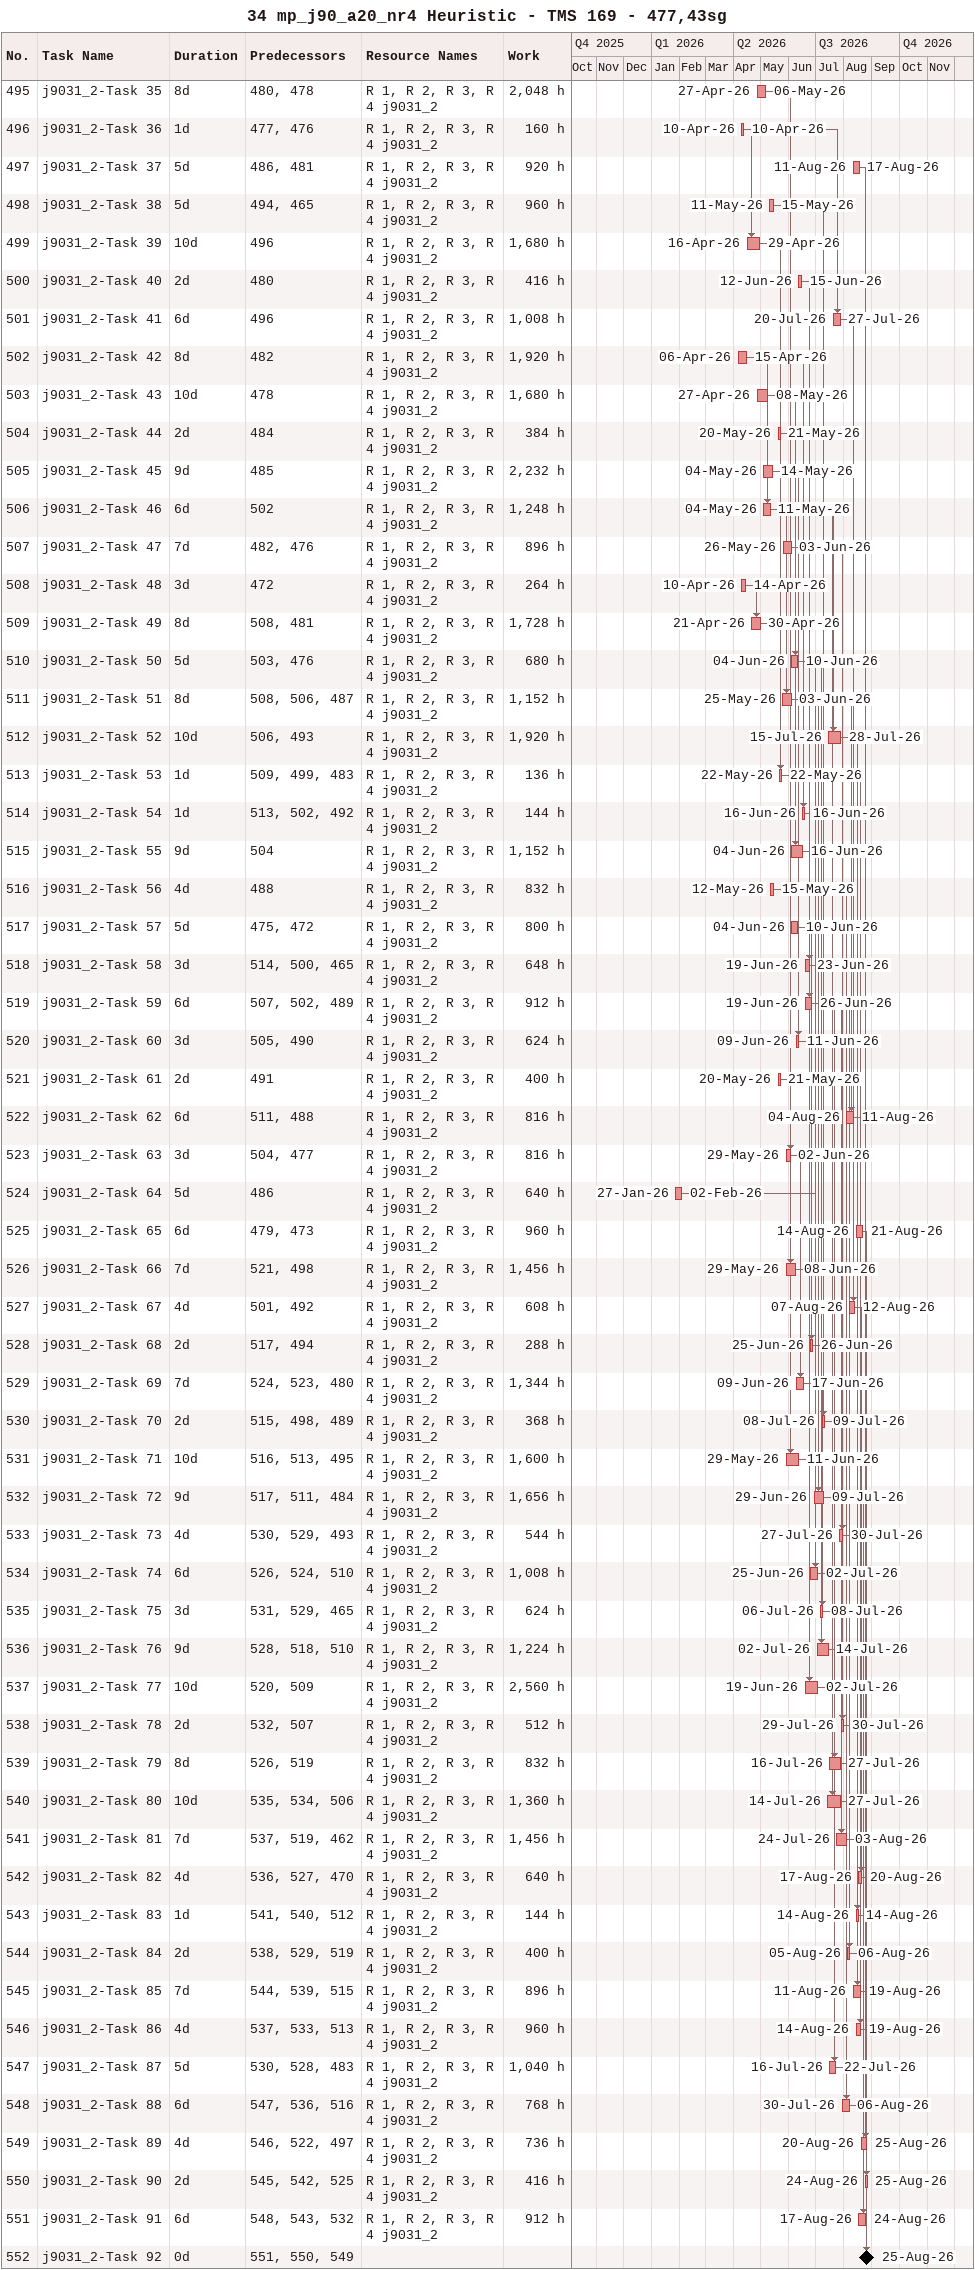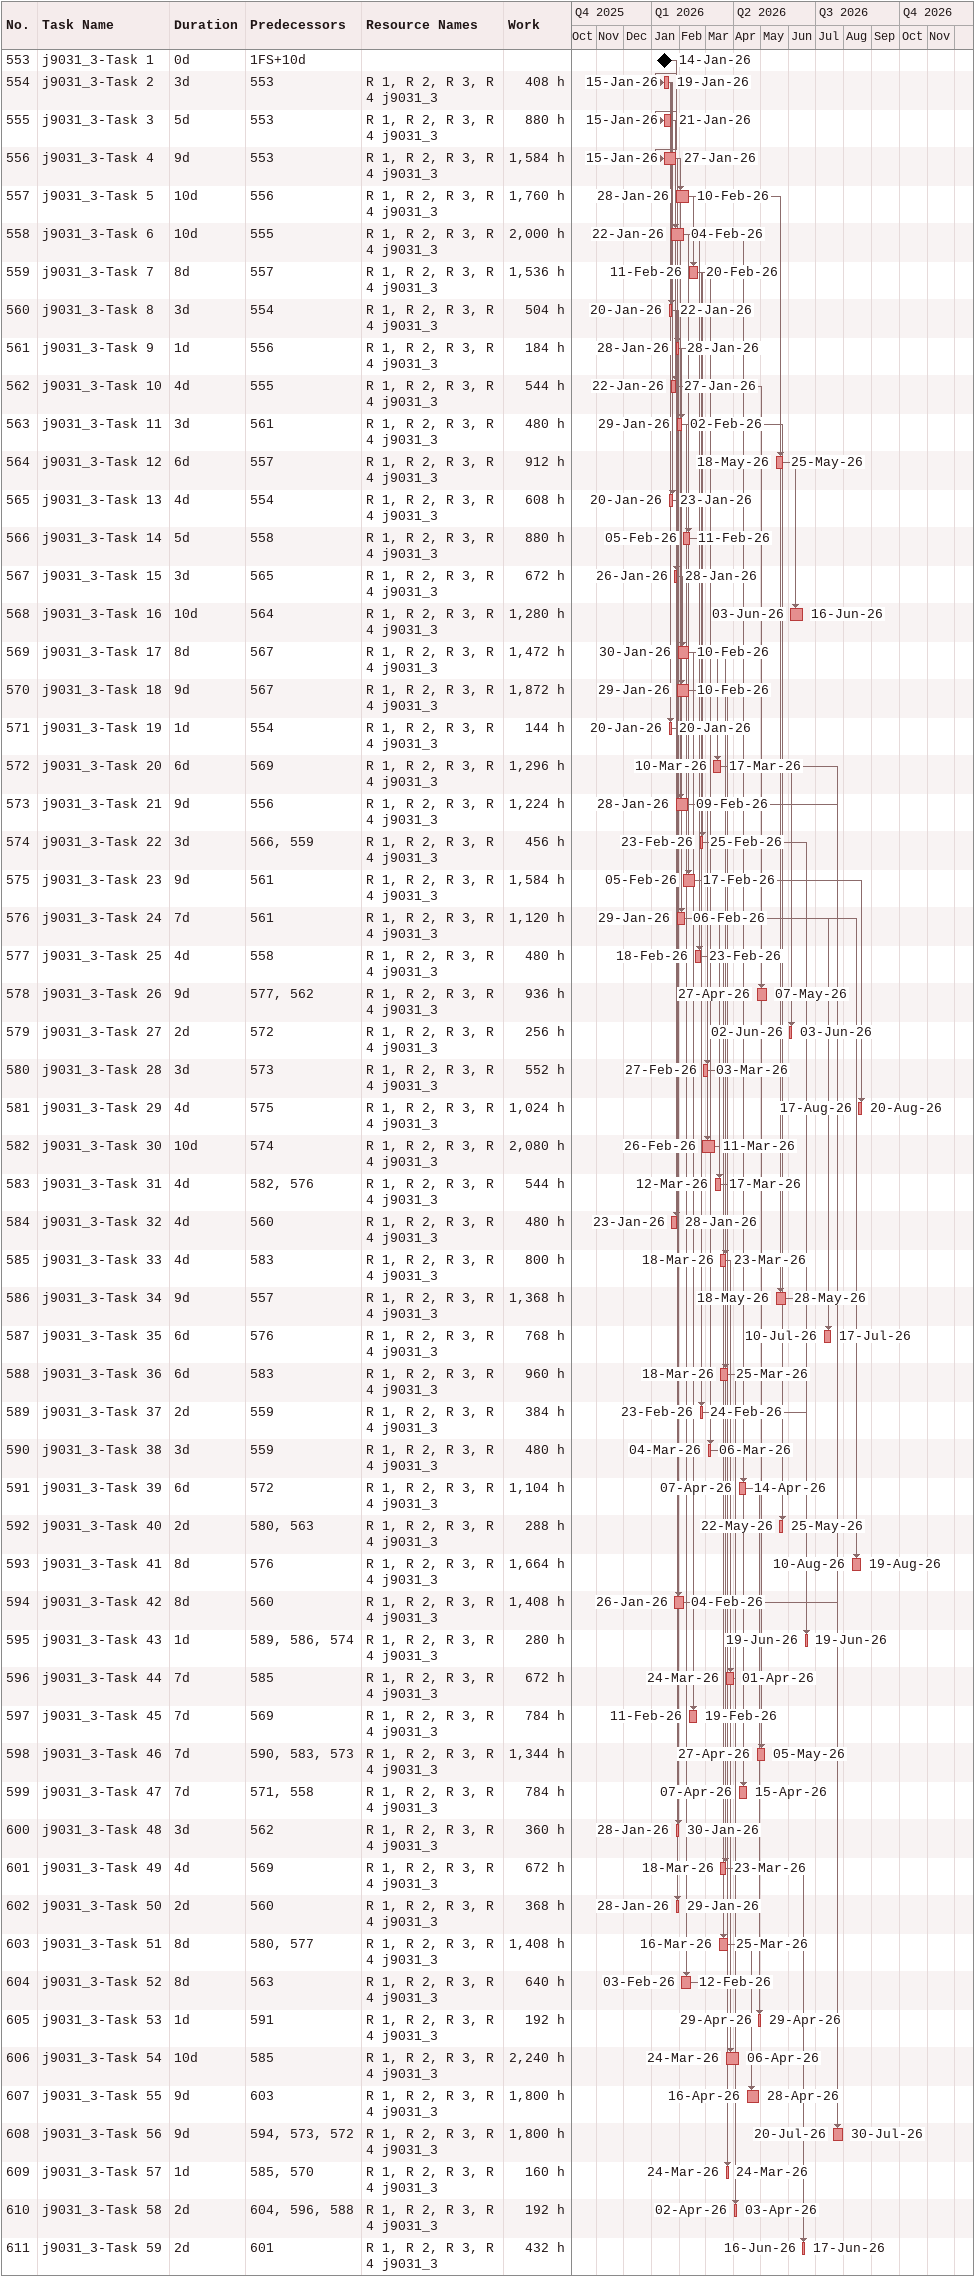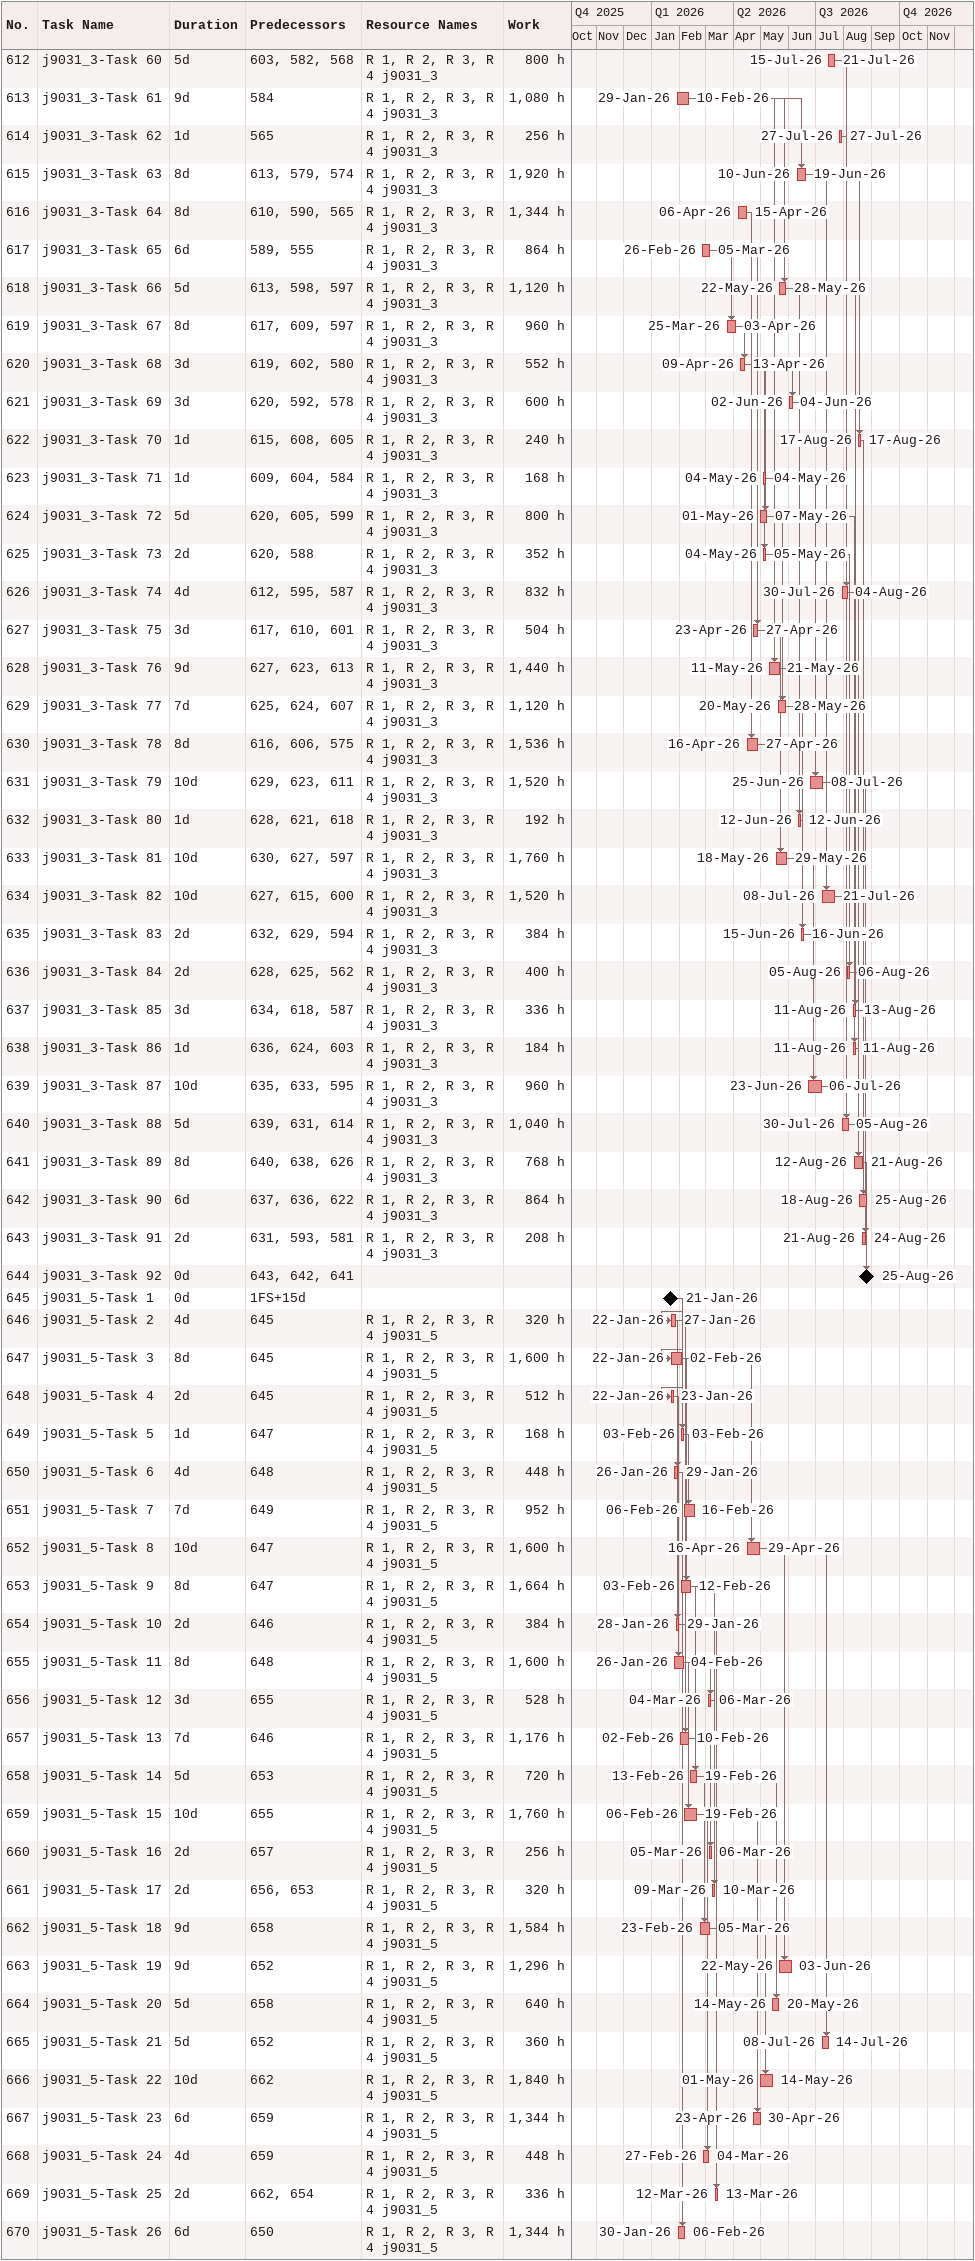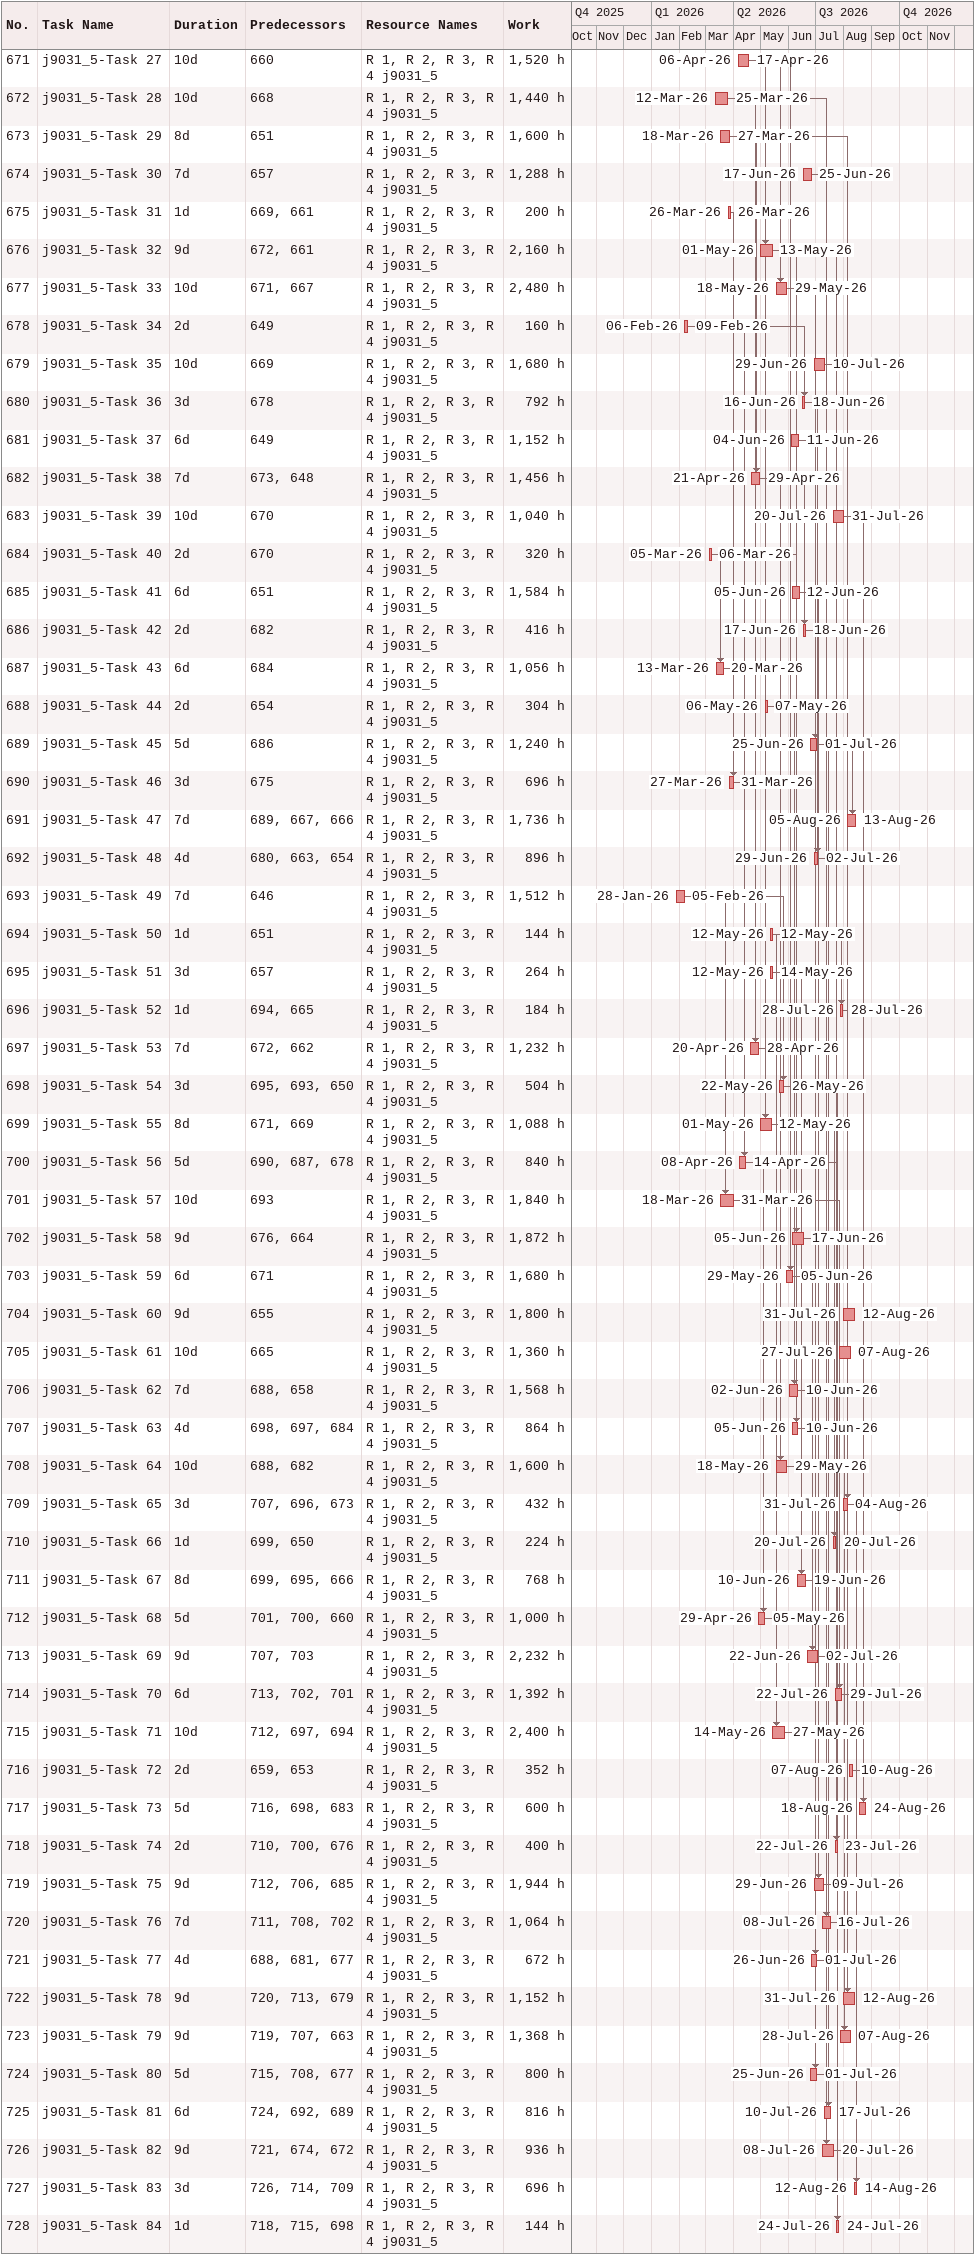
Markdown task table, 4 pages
34 mp_j90_a20_nr4 Heuristic - TMS 169 - 477,43sg

| ID | Task | Duration | Start | Finish | Predecessors | Resources | Work (h) |
|---|---|---|---|---|---|---|---|
| 495 | j9031_2-Task 35 | 8d | 2026-04-27 | 2026-05-06 | 480, 478 | R 1, R 2, R 3, R 4 j9031_2 | 2048 |
| 496 | j9031_2-Task 36 | 1d | 2026-04-10 | 2026-04-10 | 477, 476 | R 1, R 2, R 3, R 4 j9031_2 | 160 |
| 497 | j9031_2-Task 37 | 5d | 2026-08-11 | 2026-08-17 | 486, 481 | R 1, R 2, R 3, R 4 j9031_2 | 920 |
| 498 | j9031_2-Task 38 | 5d | 2026-05-11 | 2026-05-15 | 494, 465 | R 1, R 2, R 3, R 4 j9031_2 | 960 |
| 499 | j9031_2-Task 39 | 10d | 2026-04-16 | 2026-04-29 | 496 | R 1, R 2, R 3, R 4 j9031_2 | 1680 |
| 500 | j9031_2-Task 40 | 2d | 2026-06-12 | 2026-06-15 | 480 | R 1, R 2, R 3, R 4 j9031_2 | 416 |
| 501 | j9031_2-Task 41 | 6d | 2026-07-20 | 2026-07-27 | 496 | R 1, R 2, R 3, R 4 j9031_2 | 1008 |
| 502 | j9031_2-Task 42 | 8d | 2026-04-06 | 2026-04-15 | 482 | R 1, R 2, R 3, R 4 j9031_2 | 1920 |
| 503 | j9031_2-Task 43 | 10d | 2026-04-27 | 2026-05-08 | 478 | R 1, R 2, R 3, R 4 j9031_2 | 1680 |
| 504 | j9031_2-Task 44 | 2d | 2026-05-20 | 2026-05-21 | 484 | R 1, R 2, R 3, R 4 j9031_2 | 384 |
| 505 | j9031_2-Task 45 | 9d | 2026-05-04 | 2026-05-14 | 485 | R 1, R 2, R 3, R 4 j9031_2 | 2232 |
| 506 | j9031_2-Task 46 | 6d | 2026-05-04 | 2026-05-11 | 502 | R 1, R 2, R 3, R 4 j9031_2 | 1248 |
| 507 | j9031_2-Task 47 | 7d | 2026-05-26 | 2026-06-03 | 482, 476 | R 1, R 2, R 3, R 4 j9031_2 | 896 |
| 508 | j9031_2-Task 48 | 3d | 2026-04-10 | 2026-04-14 | 472 | R 1, R 2, R 3, R 4 j9031_2 | 264 |
| 509 | j9031_2-Task 49 | 8d | 2026-04-21 | 2026-04-30 | 508, 481 | R 1, R 2, R 3, R 4 j9031_2 | 1728 |
| 510 | j9031_2-Task 50 | 5d | 2026-06-04 | 2026-06-10 | 503, 476 | R 1, R 2, R 3, R 4 j9031_2 | 680 |
| 511 | j9031_2-Task 51 | 8d | 2026-05-25 | 2026-06-03 | 508, 506, 487 | R 1, R 2, R 3, R 4 j9031_2 | 1152 |
| 512 | j9031_2-Task 52 | 10d | 2026-07-15 | 2026-07-28 | 506, 493 | R 1, R 2, R 3, R 4 j9031_2 | 1920 |
| 513 | j9031_2-Task 53 | 1d | 2026-05-22 | 2026-05-22 | 509, 499, 483 | R 1, R 2, R 3, R 4 j9031_2 | 136 |
| 514 | j9031_2-Task 54 | 1d | 2026-06-16 | 2026-06-16 | 513, 502, 492 | R 1, R 2, R 3, R 4 j9031_2 | 144 |
| 515 | j9031_2-Task 55 | 9d | 2026-06-04 | 2026-06-16 | 504 | R 1, R 2, R 3, R 4 j9031_2 | 1152 |
| 516 | j9031_2-Task 56 | 4d | 2026-05-12 | 2026-05-15 | 488 | R 1, R 2, R 3, R 4 j9031_2 | 832 |
| 517 | j9031_2-Task 57 | 5d | 2026-06-04 | 2026-06-10 | 475, 472 | R 1, R 2, R 3, R 4 j9031_2 | 800 |
| 518 | j9031_2-Task 58 | 3d | 2026-06-19 | 2026-06-23 | 514, 500, 465 | R 1, R 2, R 3, R 4 j9031_2 | 648 |
| 519 | j9031_2-Task 59 | 6d | 2026-06-19 | 2026-06-26 | 507, 502, 489 | R 1, R 2, R 3, R 4 j9031_2 | 912 |
| 520 | j9031_2-Task 60 | 3d | 2026-06-09 | 2026-06-11 | 505, 490 | R 1, R 2, R 3, R 4 j9031_2 | 624 |
| 521 | j9031_2-Task 61 | 2d | 2026-05-20 | 2026-05-21 | 491 | R 1, R 2, R 3, R 4 j9031_2 | 400 |
| 522 | j9031_2-Task 62 | 6d | 2026-08-04 | 2026-08-11 | 511, 488 | R 1, R 2, R 3, R 4 j9031_2 | 816 |
| 523 | j9031_2-Task 63 | 3d | 2026-05-29 | 2026-06-02 | 504, 477 | R 1, R 2, R 3, R 4 j9031_2 | 816 |
| 524 | j9031_2-Task 64 | 5d | 2026-01-27 | 2026-02-02 | 486 | R 1, R 2, R 3, R 4 j9031_2 | 640 |
| 525 | j9031_2-Task 65 | 6d | 2026-08-14 | 2026-08-21 | 479, 473 | R 1, R 2, R 3, R 4 j9031_2 | 960 |
| 526 | j9031_2-Task 66 | 7d | 2026-05-29 | 2026-06-08 | 521, 498 | R 1, R 2, R 3, R 4 j9031_2 | 1456 |
| 527 | j9031_2-Task 67 | 4d | 2026-08-07 | 2026-08-12 | 501, 492 | R 1, R 2, R 3, R 4 j9031_2 | 608 |
| 528 | j9031_2-Task 68 | 2d | 2026-06-25 | 2026-06-26 | 517, 494 | R 1, R 2, R 3, R 4 j9031_2 | 288 |
| 529 | j9031_2-Task 69 | 7d | 2026-06-09 | 2026-06-17 | 524, 523, 480 | R 1, R 2, R 3, R 4 j9031_2 | 1344 |
| 530 | j9031_2-Task 70 | 2d | 2026-07-08 | 2026-07-09 | 515, 498, 489 | R 1, R 2, R 3, R 4 j9031_2 | 368 |
| 531 | j9031_2-Task 71 | 10d | 2026-05-29 | 2026-06-11 | 516, 513, 495 | R 1, R 2, R 3, R 4 j9031_2 | 1600 |
| 532 | j9031_2-Task 72 | 9d | 2026-06-29 | 2026-07-09 | 517, 511, 484 | R 1, R 2, R 3, R 4 j9031_2 | 1656 |
| 533 | j9031_2-Task 73 | 4d | 2026-07-27 | 2026-07-30 | 530, 529, 493 | R 1, R 2, R 3, R 4 j9031_2 | 544 |
| 534 | j9031_2-Task 74 | 6d | 2026-06-25 | 2026-07-02 | 526, 524, 510 | R 1, R 2, R 3, R 4 j9031_2 | 1008 |
| 535 | j9031_2-Task 75 | 3d | 2026-07-06 | 2026-07-08 | 531, 529, 465 | R 1, R 2, R 3, R 4 j9031_2 | 624 |
| 536 | j9031_2-Task 76 | 9d | 2026-07-02 | 2026-07-14 | 528, 518, 510 | R 1, R 2, R 3, R 4 j9031_2 | 1224 |
| 537 | j9031_2-Task 77 | 10d | 2026-06-19 | 2026-07-02 | 520, 509 | R 1, R 2, R 3, R 4 j9031_2 | 2560 |
| 538 | j9031_2-Task 78 | 2d | 2026-07-29 | 2026-07-30 | 532, 507 | R 1, R 2, R 3, R 4 j9031_2 | 512 |
| 539 | j9031_2-Task 79 | 8d | 2026-07-16 | 2026-07-27 | 526, 519 | R 1, R 2, R 3, R 4 j9031_2 | 832 |
| 540 | j9031_2-Task 80 | 10d | 2026-07-14 | 2026-07-27 | 535, 534, 506 | R 1, R 2, R 3, R 4 j9031_2 | 1360 |
| 541 | j9031_2-Task 81 | 7d | 2026-07-24 | 2026-08-03 | 537, 519, 462 | R 1, R 2, R 3, R 4 j9031_2 | 1456 |
| 542 | j9031_2-Task 82 | 4d | 2026-08-17 | 2026-08-20 | 536, 527, 470 | R 1, R 2, R 3, R 4 j9031_2 | 640 |
| 543 | j9031_2-Task 83 | 1d | 2026-08-14 | 2026-08-14 | 541, 540, 512 | R 1, R 2, R 3, R 4 j9031_2 | 144 |
| 544 | j9031_2-Task 84 | 2d | 2026-08-05 | 2026-08-06 | 538, 529, 519 | R 1, R 2, R 3, R 4 j9031_2 | 400 |
| 545 | j9031_2-Task 85 | 7d | 2026-08-11 | 2026-08-19 | 544, 539, 515 | R 1, R 2, R 3, R 4 j9031_2 | 896 |
| 546 | j9031_2-Task 86 | 4d | 2026-08-14 | 2026-08-19 | 537, 533, 513 | R 1, R 2, R 3, R 4 j9031_2 | 960 |
| 547 | j9031_2-Task 87 | 5d | 2026-07-16 | 2026-07-22 | 530, 528, 483 | R 1, R 2, R 3, R 4 j9031_2 | 1040 |
| 548 | j9031_2-Task 88 | 6d | 2026-07-30 | 2026-08-06 | 547, 536, 516 | R 1, R 2, R 3, R 4 j9031_2 | 768 |
| 549 | j9031_2-Task 89 | 4d | 2026-08-20 | 2026-08-25 | 546, 522, 497 | R 1, R 2, R 3, R 4 j9031_2 | 736 |
| 550 | j9031_2-Task 90 | 2d | 2026-08-24 | 2026-08-25 | 545, 542, 525 | R 1, R 2, R 3, R 4 j9031_2 | 416 |
| 551 | j9031_2-Task 91 | 6d | 2026-08-17 | 2026-08-24 | 548, 543, 532 | R 1, R 2, R 3, R 4 j9031_2 | 912 |
| 552 | j9031_2-Task 92 | 0d | 2026-08-25 | 2026-08-25 | 551, 550, 549 |  |  |
| 553 | j9031_3-Task 1 | 0d | 2026-01-14 | 2026-01-14 | 1FS+10d |  |  |
| 554 | j9031_3-Task 2 | 3d | 2026-01-15 | 2026-01-19 | 553 | R 1, R 2, R 3, R 4 j9031_3 | 408 |
| 555 | j9031_3-Task 3 | 5d | 2026-01-15 | 2026-01-21 | 553 | R 1, R 2, R 3, R 4 j9031_3 | 880 |
| 556 | j9031_3-Task 4 | 9d | 2026-01-15 | 2026-01-27 | 553 | R 1, R 2, R 3, R 4 j9031_3 | 1584 |
| 557 | j9031_3-Task 5 | 10d | 2026-01-28 | 2026-02-10 | 556 | R 1, R 2, R 3, R 4 j9031_3 | 1760 |
| 558 | j9031_3-Task 6 | 10d | 2026-01-22 | 2026-02-04 | 555 | R 1, R 2, R 3, R 4 j9031_3 | 2000 |
| 559 | j9031_3-Task 7 | 8d | 2026-02-11 | 2026-02-20 | 557 | R 1, R 2, R 3, R 4 j9031_3 | 1536 |
| 560 | j9031_3-Task 8 | 3d | 2026-01-20 | 2026-01-22 | 554 | R 1, R 2, R 3, R 4 j9031_3 | 504 |
| 561 | j9031_3-Task 9 | 1d | 2026-01-28 | 2026-01-28 | 556 | R 1, R 2, R 3, R 4 j9031_3 | 184 |
| 562 | j9031_3-Task 10 | 4d | 2026-01-22 | 2026-01-27 | 555 | R 1, R 2, R 3, R 4 j9031_3 | 544 |
| 563 | j9031_3-Task 11 | 3d | 2026-01-29 | 2026-02-02 | 561 | R 1, R 2, R 3, R 4 j9031_3 | 480 |
| 564 | j9031_3-Task 12 | 6d | 2026-05-18 | 2026-05-25 | 557 | R 1, R 2, R 3, R 4 j9031_3 | 912 |
| 565 | j9031_3-Task 13 | 4d | 2026-01-20 | 2026-01-23 | 554 | R 1, R 2, R 3, R 4 j9031_3 | 608 |
| 566 | j9031_3-Task 14 | 5d | 2026-02-05 | 2026-02-11 | 558 | R 1, R 2, R 3, R 4 j9031_3 | 880 |
| 567 | j9031_3-Task 15 | 3d | 2026-01-26 | 2026-01-28 | 565 | R 1, R 2, R 3, R 4 j9031_3 | 672 |
| 568 | j9031_3-Task 16 | 10d | 2026-06-03 | 2026-06-16 | 564 | R 1, R 2, R 3, R 4 j9031_3 | 1280 |
| 569 | j9031_3-Task 17 | 8d | 2026-01-30 | 2026-02-10 | 567 | R 1, R 2, R 3, R 4 j9031_3 | 1472 |
| 570 | j9031_3-Task 18 | 9d | 2026-01-29 | 2026-02-10 | 567 | R 1, R 2, R 3, R 4 j9031_3 | 1872 |
| 571 | j9031_3-Task 19 | 1d | 2026-01-20 | 2026-01-20 | 554 | R 1, R 2, R 3, R 4 j9031_3 | 144 |
| 572 | j9031_3-Task 20 | 6d | 2026-03-10 | 2026-03-17 | 569 | R 1, R 2, R 3, R 4 j9031_3 | 1296 |
| 573 | j9031_3-Task 21 | 9d | 2026-01-28 | 2026-02-09 | 556 | R 1, R 2, R 3, R 4 j9031_3 | 1224 |
| 574 | j9031_3-Task 22 | 3d | 2026-02-23 | 2026-02-25 | 566, 559 | R 1, R 2, R 3, R 4 j9031_3 | 456 |
| 575 | j9031_3-Task 23 | 9d | 2026-02-05 | 2026-02-17 | 561 | R 1, R 2, R 3, R 4 j9031_3 | 1584 |
| 576 | j9031_3-Task 24 | 7d | 2026-01-29 | 2026-02-06 | 561 | R 1, R 2, R 3, R 4 j9031_3 | 1120 |
| 577 | j9031_3-Task 25 | 4d | 2026-02-18 | 2026-02-23 | 558 | R 1, R 2, R 3, R 4 j9031_3 | 480 |
| 578 | j9031_3-Task 26 | 9d | 2026-04-27 | 2026-05-07 | 577, 562 | R 1, R 2, R 3, R 4 j9031_3 | 936 |
| 579 | j9031_3-Task 27 | 2d | 2026-06-02 | 2026-06-03 | 572 | R 1, R 2, R 3, R 4 j9031_3 | 256 |
| 580 | j9031_3-Task 28 | 3d | 2026-02-27 | 2026-03-03 | 573 | R 1, R 2, R 3, R 4 j9031_3 | 552 |
| 581 | j9031_3-Task 29 | 4d | 2026-08-17 | 2026-08-20 | 575 | R 1, R 2, R 3, R 4 j9031_3 | 1024 |
| 582 | j9031_3-Task 30 | 10d | 2026-02-26 | 2026-03-11 | 574 | R 1, R 2, R 3, R 4 j9031_3 | 2080 |
| 583 | j9031_3-Task 31 | 4d | 2026-03-12 | 2026-03-17 | 582, 576 | R 1, R 2, R 3, R 4 j9031_3 | 544 |
| 584 | j9031_3-Task 32 | 4d | 2026-01-23 | 2026-01-28 | 560 | R 1, R 2, R 3, R 4 j9031_3 | 480 |
| 585 | j9031_3-Task 33 | 4d | 2026-03-18 | 2026-03-23 | 583 | R 1, R 2, R 3, R 4 j9031_3 | 800 |
| 586 | j9031_3-Task 34 | 9d | 2026-05-18 | 2026-05-28 | 557 | R 1, R 2, R 3, R 4 j9031_3 | 1368 |
| 587 | j9031_3-Task 35 | 6d | 2026-07-10 | 2026-07-17 | 576 | R 1, R 2, R 3, R 4 j9031_3 | 768 |
| 588 | j9031_3-Task 36 | 6d | 2026-03-18 | 2026-03-25 | 583 | R 1, R 2, R 3, R 4 j9031_3 | 960 |
| 589 | j9031_3-Task 37 | 2d | 2026-02-23 | 2026-02-24 | 559 | R 1, R 2, R 3, R 4 j9031_3 | 384 |
| 590 | j9031_3-Task 38 | 3d | 2026-03-04 | 2026-03-06 | 559 | R 1, R 2, R 3, R 4 j9031_3 | 480 |
| 591 | j9031_3-Task 39 | 6d | 2026-04-07 | 2026-04-14 | 572 | R 1, R 2, R 3, R 4 j9031_3 | 1104 |
| 592 | j9031_3-Task 40 | 2d | 2026-05-22 | 2026-05-25 | 580, 563 | R 1, R 2, R 3, R 4 j9031_3 | 288 |
| 593 | j9031_3-Task 41 | 8d | 2026-08-10 | 2026-08-19 | 576 | R 1, R 2, R 3, R 4 j9031_3 | 1664 |
| 594 | j9031_3-Task 42 | 8d | 2026-01-26 | 2026-02-04 | 560 | R 1, R 2, R 3, R 4 j9031_3 | 1408 |
| 595 | j9031_3-Task 43 | 1d | 2026-06-19 | 2026-06-19 | 589, 586, 574 | R 1, R 2, R 3, R 4 j9031_3 | 280 |
| 596 | j9031_3-Task 44 | 7d | 2026-03-24 | 2026-04-01 | 585 | R 1, R 2, R 3, R 4 j9031_3 | 672 |
| 597 | j9031_3-Task 45 | 7d | 2026-02-11 | 2026-02-19 | 569 | R 1, R 2, R 3, R 4 j9031_3 | 784 |
| 598 | j9031_3-Task 46 | 7d | 2026-04-27 | 2026-05-05 | 590, 583, 573 | R 1, R 2, R 3, R 4 j9031_3 | 1344 |
| 599 | j9031_3-Task 47 | 7d | 2026-04-07 | 2026-04-15 | 571, 558 | R 1, R 2, R 3, R 4 j9031_3 | 784 |
| 600 | j9031_3-Task 48 | 3d | 2026-01-28 | 2026-01-30 | 562 | R 1, R 2, R 3, R 4 j9031_3 | 360 |
| 601 | j9031_3-Task 49 | 4d | 2026-03-18 | 2026-03-23 | 569 | R 1, R 2, R 3, R 4 j9031_3 | 672 |
| 602 | j9031_3-Task 50 | 2d | 2026-01-28 | 2026-01-29 | 560 | R 1, R 2, R 3, R 4 j9031_3 | 368 |
| 603 | j9031_3-Task 51 | 8d | 2026-03-16 | 2026-03-25 | 580, 577 | R 1, R 2, R 3, R 4 j9031_3 | 1408 |
| 604 | j9031_3-Task 52 | 8d | 2026-02-03 | 2026-02-12 | 563 | R 1, R 2, R 3, R 4 j9031_3 | 640 |
| 605 | j9031_3-Task 53 | 1d | 2026-04-29 | 2026-04-29 | 591 | R 1, R 2, R 3, R 4 j9031_3 | 192 |
| 606 | j9031_3-Task 54 | 10d | 2026-03-24 | 2026-04-06 | 585 | R 1, R 2, R 3, R 4 j9031_3 | 2240 |
| 607 | j9031_3-Task 55 | 9d | 2026-04-16 | 2026-04-28 | 603 | R 1, R 2, R 3, R 4 j9031_3 | 1800 |
| 608 | j9031_3-Task 56 | 9d | 2026-07-20 | 2026-07-30 | 594, 573, 572 | R 1, R 2, R 3, R 4 j9031_3 | 1800 |
| 609 | j9031_3-Task 57 | 1d | 2026-03-24 | 2026-03-24 | 585, 570 | R 1, R 2, R 3, R 4 j9031_3 | 160 |
| 610 | j9031_3-Task 58 | 2d | 2026-04-02 | 2026-04-03 | 604, 596, 588 | R 1, R 2, R 3, R 4 j9031_3 | 192 |
| 611 | j9031_3-Task 59 | 2d | 2026-06-16 | 2026-06-17 | 601 | R 1, R 2, R 3, R 4 j9031_3 | 432 |
| 612 | j9031_3-Task 60 | 5d | 2026-07-15 | 2026-07-21 | 603, 582, 568 | R 1, R 2, R 3, R 4 j9031_3 | 800 |
| 613 | j9031_3-Task 61 | 9d | 2026-01-29 | 2026-02-10 | 584 | R 1, R 2, R 3, R 4 j9031_3 | 1080 |
| 614 | j9031_3-Task 62 | 1d | 2026-07-27 | 2026-07-27 | 565 | R 1, R 2, R 3, R 4 j9031_3 | 256 |
| 615 | j9031_3-Task 63 | 8d | 2026-06-10 | 2026-06-19 | 613, 579, 574 | R 1, R 2, R 3, R 4 j9031_3 | 1920 |
| 616 | j9031_3-Task 64 | 8d | 2026-04-06 | 2026-04-15 | 610, 590, 565 | R 1, R 2, R 3, R 4 j9031_3 | 1344 |
| 617 | j9031_3-Task 65 | 6d | 2026-02-26 | 2026-03-05 | 589, 555 | R 1, R 2, R 3, R 4 j9031_3 | 864 |
| 618 | j9031_3-Task 66 | 5d | 2026-05-22 | 2026-05-28 | 613, 598, 597 | R 1, R 2, R 3, R 4 j9031_3 | 1120 |
| 619 | j9031_3-Task 67 | 8d | 2026-03-25 | 2026-04-03 | 617, 609, 597 | R 1, R 2, R 3, R 4 j9031_3 | 960 |
| 620 | j9031_3-Task 68 | 3d | 2026-04-09 | 2026-04-13 | 619, 602, 580 | R 1, R 2, R 3, R 4 j9031_3 | 552 |
| 621 | j9031_3-Task 69 | 3d | 2026-06-02 | 2026-06-04 | 620, 592, 578 | R 1, R 2, R 3, R 4 j9031_3 | 600 |
| 622 | j9031_3-Task 70 | 1d | 2026-08-17 | 2026-08-17 | 615, 608, 605 | R 1, R 2, R 3, R 4 j9031_3 | 240 |
| 623 | j9031_3-Task 71 | 1d | 2026-05-04 | 2026-05-04 | 609, 604, 584 | R 1, R 2, R 3, R 4 j9031_3 | 168 |
| 624 | j9031_3-Task 72 | 5d | 2026-05-01 | 2026-05-07 | 620, 605, 599 | R 1, R 2, R 3, R 4 j9031_3 | 800 |
| 625 | j9031_3-Task 73 | 2d | 2026-05-04 | 2026-05-05 | 620, 588 | R 1, R 2, R 3, R 4 j9031_3 | 352 |
| 626 | j9031_3-Task 74 | 4d | 2026-07-30 | 2026-08-04 | 612, 595, 587 | R 1, R 2, R 3, R 4 j9031_3 | 832 |
| 627 | j9031_3-Task 75 | 3d | 2026-04-23 | 2026-04-27 | 617, 610, 601 | R 1, R 2, R 3, R 4 j9031_3 | 504 |
| 628 | j9031_3-Task 76 | 9d | 2026-05-11 | 2026-05-21 | 627, 623, 613 | R 1, R 2, R 3, R 4 j9031_3 | 1440 |
| 629 | j9031_3-Task 77 | 7d | 2026-05-20 | 2026-05-28 | 625, 624, 607 | R 1, R 2, R 3, R 4 j9031_3 | 1120 |
| 630 | j9031_3-Task 78 | 8d | 2026-04-16 | 2026-04-27 | 616, 606, 575 | R 1, R 2, R 3, R 4 j9031_3 | 1536 |
| 631 | j9031_3-Task 79 | 10d | 2026-06-25 | 2026-07-08 | 629, 623, 611 | R 1, R 2, R 3, R 4 j9031_3 | 1520 |
| 632 | j9031_3-Task 80 | 1d | 2026-06-12 | 2026-06-12 | 628, 621, 618 | R 1, R 2, R 3, R 4 j9031_3 | 192 |
| 633 | j9031_3-Task 81 | 10d | 2026-05-18 | 2026-05-29 | 630, 627, 597 | R 1, R 2, R 3, R 4 j9031_3 | 1760 |
| 634 | j9031_3-Task 82 | 10d | 2026-07-08 | 2026-07-21 | 627, 615, 600 | R 1, R 2, R 3, R 4 j9031_3 | 1520 |
| 635 | j9031_3-Task 83 | 2d | 2026-06-15 | 2026-06-16 | 632, 629, 594 | R 1, R 2, R 3, R 4 j9031_3 | 384 |
| 636 | j9031_3-Task 84 | 2d | 2026-08-05 | 2026-08-06 | 628, 625, 562 | R 1, R 2, R 3, R 4 j9031_3 | 400 |
| 637 | j9031_3-Task 85 | 3d | 2026-08-11 | 2026-08-13 | 634, 618, 587 | R 1, R 2, R 3, R 4 j9031_3 | 336 |
| 638 | j9031_3-Task 86 | 1d | 2026-08-11 | 2026-08-11 | 636, 624, 603 | R 1, R 2, R 3, R 4 j9031_3 | 184 |
| 639 | j9031_3-Task 87 | 10d | 2026-06-23 | 2026-07-06 | 635, 633, 595 | R 1, R 2, R 3, R 4 j9031_3 | 960 |
| 640 | j9031_3-Task 88 | 5d | 2026-07-30 | 2026-08-05 | 639, 631, 614 | R 1, R 2, R 3, R 4 j9031_3 | 1040 |
| 641 | j9031_3-Task 89 | 8d | 2026-08-12 | 2026-08-21 | 640, 638, 626 | R 1, R 2, R 3, R 4 j9031_3 | 768 |
| 642 | j9031_3-Task 90 | 6d | 2026-08-18 | 2026-08-25 | 637, 636, 622 | R 1, R 2, R 3, R 4 j9031_3 | 864 |
| 643 | j9031_3-Task 91 | 2d | 2026-08-21 | 2026-08-24 | 631, 593, 581 | R 1, R 2, R 3, R 4 j9031_3 | 208 |
| 644 | j9031_3-Task 92 | 0d | 2026-08-25 | 2026-08-25 | 643, 642, 641 |  |  |
| 645 | j9031_5-Task 1 | 0d | 2026-01-21 | 2026-01-21 | 1FS+15d |  |  |
| 646 | j9031_5-Task 2 | 4d | 2026-01-22 | 2026-01-27 | 645 | R 1, R 2, R 3, R 4 j9031_5 | 320 |
| 647 | j9031_5-Task 3 | 8d | 2026-01-22 | 2026-02-02 | 645 | R 1, R 2, R 3, R 4 j9031_5 | 1600 |
| 648 | j9031_5-Task 4 | 2d | 2026-01-22 | 2026-01-23 | 645 | R 1, R 2, R 3, R 4 j9031_5 | 512 |
| 649 | j9031_5-Task 5 | 1d | 2026-02-03 | 2026-02-03 | 647 | R 1, R 2, R 3, R 4 j9031_5 | 168 |
| 650 | j9031_5-Task 6 | 4d | 2026-01-26 | 2026-01-29 | 648 | R 1, R 2, R 3, R 4 j9031_5 | 448 |
| 651 | j9031_5-Task 7 | 7d | 2026-02-06 | 2026-02-16 | 649 | R 1, R 2, R 3, R 4 j9031_5 | 952 |
| 652 | j9031_5-Task 8 | 10d | 2026-04-16 | 2026-04-29 | 647 | R 1, R 2, R 3, R 4 j9031_5 | 1600 |
| 653 | j9031_5-Task 9 | 8d | 2026-02-03 | 2026-02-12 | 647 | R 1, R 2, R 3, R 4 j9031_5 | 1664 |
| 654 | j9031_5-Task 10 | 2d | 2026-01-28 | 2026-01-29 | 646 | R 1, R 2, R 3, R 4 j9031_5 | 384 |
| 655 | j9031_5-Task 11 | 8d | 2026-01-26 | 2026-02-04 | 648 | R 1, R 2, R 3, R 4 j9031_5 | 1600 |
| 656 | j9031_5-Task 12 | 3d | 2026-03-04 | 2026-03-06 | 655 | R 1, R 2, R 3, R 4 j9031_5 | 528 |
| 657 | j9031_5-Task 13 | 7d | 2026-02-02 | 2026-02-10 | 646 | R 1, R 2, R 3, R 4 j9031_5 | 1176 |
| 658 | j9031_5-Task 14 | 5d | 2026-02-13 | 2026-02-19 | 653 | R 1, R 2, R 3, R 4 j9031_5 | 720 |
| 659 | j9031_5-Task 15 | 10d | 2026-02-06 | 2026-02-19 | 655 | R 1, R 2, R 3, R 4 j9031_5 | 1760 |
| 660 | j9031_5-Task 16 | 2d | 2026-03-05 | 2026-03-06 | 657 | R 1, R 2, R 3, R 4 j9031_5 | 256 |
| 661 | j9031_5-Task 17 | 2d | 2026-03-09 | 2026-03-10 | 656, 653 | R 1, R 2, R 3, R 4 j9031_5 | 320 |
| 662 | j9031_5-Task 18 | 9d | 2026-02-23 | 2026-03-05 | 658 | R 1, R 2, R 3, R 4 j9031_5 | 1584 |
| 663 | j9031_5-Task 19 | 9d | 2026-05-22 | 2026-06-03 | 652 | R 1, R 2, R 3, R 4 j9031_5 | 1296 |
| 664 | j9031_5-Task 20 | 5d | 2026-05-14 | 2026-05-20 | 658 | R 1, R 2, R 3, R 4 j9031_5 | 640 |
| 665 | j9031_5-Task 21 | 5d | 2026-07-08 | 2026-07-14 | 652 | R 1, R 2, R 3, R 4 j9031_5 | 360 |
| 666 | j9031_5-Task 22 | 10d | 2026-05-01 | 2026-05-14 | 662 | R 1, R 2, R 3, R 4 j9031_5 | 1840 |
| 667 | j9031_5-Task 23 | 6d | 2026-04-23 | 2026-04-30 | 659 | R 1, R 2, R 3, R 4 j9031_5 | 1344 |
| 668 | j9031_5-Task 24 | 4d | 2026-02-27 | 2026-03-04 | 659 | R 1, R 2, R 3, R 4 j9031_5 | 448 |
| 669 | j9031_5-Task 25 | 2d | 2026-03-12 | 2026-03-13 | 662, 654 | R 1, R 2, R 3, R 4 j9031_5 | 336 |
| 670 | j9031_5-Task 26 | 6d | 2026-01-30 | 2026-02-06 | 650 | R 1, R 2, R 3, R 4 j9031_5 | 1344 |
| 671 | j9031_5-Task 27 | 10d | 2026-04-06 | 2026-04-17 | 660 | R 1, R 2, R 3, R 4 j9031_5 | 1520 |
| 672 | j9031_5-Task 28 | 10d | 2026-03-12 | 2026-03-25 | 668 | R 1, R 2, R 3, R 4 j9031_5 | 1440 |
| 673 | j9031_5-Task 29 | 8d | 2026-03-18 | 2026-03-27 | 651 | R 1, R 2, R 3, R 4 j9031_5 | 1600 |
| 674 | j9031_5-Task 30 | 7d | 2026-06-17 | 2026-06-25 | 657 | R 1, R 2, R 3, R 4 j9031_5 | 1288 |
| 675 | j9031_5-Task 31 | 1d | 2026-03-26 | 2026-03-26 | 669, 661 | R 1, R 2, R 3, R 4 j9031_5 | 200 |
| 676 | j9031_5-Task 32 | 9d | 2026-05-01 | 2026-05-13 | 672, 661 | R 1, R 2, R 3, R 4 j9031_5 | 2160 |
| 677 | j9031_5-Task 33 | 10d | 2026-05-18 | 2026-05-29 | 671, 667 | R 1, R 2, R 3, R 4 j9031_5 | 2480 |
| 678 | j9031_5-Task 34 | 2d | 2026-02-06 | 2026-02-09 | 649 | R 1, R 2, R 3, R 4 j9031_5 | 160 |
| 679 | j9031_5-Task 35 | 10d | 2026-06-29 | 2026-07-10 | 669 | R 1, R 2, R 3, R 4 j9031_5 | 1680 |
| 680 | j9031_5-Task 36 | 3d | 2026-06-16 | 2026-06-18 | 678 | R 1, R 2, R 3, R 4 j9031_5 | 792 |
| 681 | j9031_5-Task 37 | 6d | 2026-06-04 | 2026-06-11 | 649 | R 1, R 2, R 3, R 4 j9031_5 | 1152 |
| 682 | j9031_5-Task 38 | 7d | 2026-04-21 | 2026-04-29 | 673, 648 | R 1, R 2, R 3, R 4 j9031_5 | 1456 |
| 683 | j9031_5-Task 39 | 10d | 2026-07-20 | 2026-07-31 | 670 | R 1, R 2, R 3, R 4 j9031_5 | 1040 |
| 684 | j9031_5-Task 40 | 2d | 2026-03-05 | 2026-03-06 | 670 | R 1, R 2, R 3, R 4 j9031_5 | 320 |
| 685 | j9031_5-Task 41 | 6d | 2026-06-05 | 2026-06-12 | 651 | R 1, R 2, R 3, R 4 j9031_5 | 1584 |
| 686 | j9031_5-Task 42 | 2d | 2026-06-17 | 2026-06-18 | 682 | R 1, R 2, R 3, R 4 j9031_5 | 416 |
| 687 | j9031_5-Task 43 | 6d | 2026-03-13 | 2026-03-20 | 684 | R 1, R 2, R 3, R 4 j9031_5 | 1056 |
| 688 | j9031_5-Task 44 | 2d | 2026-05-06 | 2026-05-07 | 654 | R 1, R 2, R 3, R 4 j9031_5 | 304 |
| 689 | j9031_5-Task 45 | 5d | 2026-06-25 | 2026-07-01 | 686 | R 1, R 2, R 3, R 4 j9031_5 | 1240 |
| 690 | j9031_5-Task 46 | 3d | 2026-03-27 | 2026-03-31 | 675 | R 1, R 2, R 3, R 4 j9031_5 | 696 |
| 691 | j9031_5-Task 47 | 7d | 2026-08-05 | 2026-08-13 | 689, 667, 666 | R 1, R 2, R 3, R 4 j9031_5 | 1736 |
| 692 | j9031_5-Task 48 | 4d | 2026-06-29 | 2026-07-02 | 680, 663, 654 | R 1, R 2, R 3, R 4 j9031_5 | 896 |
| 693 | j9031_5-Task 49 | 7d | 2026-01-28 | 2026-02-05 | 646 | R 1, R 2, R 3, R 4 j9031_5 | 1512 |
| 694 | j9031_5-Task 50 | 1d | 2026-05-12 | 2026-05-12 | 651 | R 1, R 2, R 3, R 4 j9031_5 | 144 |
| 695 | j9031_5-Task 51 | 3d | 2026-05-12 | 2026-05-14 | 657 | R 1, R 2, R 3, R 4 j9031_5 | 264 |
| 696 | j9031_5-Task 52 | 1d | 2026-07-28 | 2026-07-28 | 694, 665 | R 1, R 2, R 3, R 4 j9031_5 | 184 |
| 697 | j9031_5-Task 53 | 7d | 2026-04-20 | 2026-04-28 | 672, 662 | R 1, R 2, R 3, R 4 j9031_5 | 1232 |
| 698 | j9031_5-Task 54 | 3d | 2026-05-22 | 2026-05-26 | 695, 693, 650 | R 1, R 2, R 3, R 4 j9031_5 | 504 |
| 699 | j9031_5-Task 55 | 8d | 2026-05-01 | 2026-05-12 | 671, 669 | R 1, R 2, R 3, R 4 j9031_5 | 1088 |
| 700 | j9031_5-Task 56 | 5d | 2026-04-08 | 2026-04-14 | 690, 687, 678 | R 1, R 2, R 3, R 4 j9031_5 | 840 |
| 701 | j9031_5-Task 57 | 10d | 2026-03-18 | 2026-03-31 | 693 | R 1, R 2, R 3, R 4 j9031_5 | 1840 |
| 702 | j9031_5-Task 58 | 9d | 2026-06-05 | 2026-06-17 | 676, 664 | R 1, R 2, R 3, R 4 j9031_5 | 1872 |
| 703 | j9031_5-Task 59 | 6d | 2026-05-29 | 2026-06-05 | 671 | R 1, R 2, R 3, R 4 j9031_5 | 1680 |
| 704 | j9031_5-Task 60 | 9d | 2026-07-31 | 2026-08-12 | 655 | R 1, R 2, R 3, R 4 j9031_5 | 1800 |
| 705 | j9031_5-Task 61 | 10d | 2026-07-27 | 2026-08-07 | 665 | R 1, R 2, R 3, R 4 j9031_5 | 1360 |
| 706 | j9031_5-Task 62 | 7d | 2026-06-02 | 2026-06-10 | 688, 658 | R 1, R 2, R 3, R 4 j9031_5 | 1568 |
| 707 | j9031_5-Task 63 | 4d | 2026-06-05 | 2026-06-10 | 698, 697, 684 | R 1, R 2, R 3, R 4 j9031_5 | 864 |
| 708 | j9031_5-Task 64 | 10d | 2026-05-18 | 2026-05-29 | 688, 682 | R 1, R 2, R 3, R 4 j9031_5 | 1600 |
| 709 | j9031_5-Task 65 | 3d | 2026-07-31 | 2026-08-04 | 707, 696, 673 | R 1, R 2, R 3, R 4 j9031_5 | 432 |
| 710 | j9031_5-Task 66 | 1d | 2026-07-20 | 2026-07-20 | 699, 650 | R 1, R 2, R 3, R 4 j9031_5 | 224 |
| 711 | j9031_5-Task 67 | 8d | 2026-06-10 | 2026-06-19 | 699, 695, 666 | R 1, R 2, R 3, R 4 j9031_5 | 768 |
| 712 | j9031_5-Task 68 | 5d | 2026-04-29 | 2026-05-05 | 701, 700, 660 | R 1, R 2, R 3, R 4 j9031_5 | 1000 |
| 713 | j9031_5-Task 69 | 9d | 2026-06-22 | 2026-07-02 | 707, 703 | R 1, R 2, R 3, R 4 j9031_5 | 2232 |
| 714 | j9031_5-Task 70 | 6d | 2026-07-22 | 2026-07-29 | 713, 702, 701 | R 1, R 2, R 3, R 4 j9031_5 | 1392 |
| 715 | j9031_5-Task 71 | 10d | 2026-05-14 | 2026-05-27 | 712, 697, 694 | R 1, R 2, R 3, R 4 j9031_5 | 2400 |
| 716 | j9031_5-Task 72 | 2d | 2026-08-07 | 2026-08-10 | 659, 653 | R 1, R 2, R 3, R 4 j9031_5 | 352 |
| 717 | j9031_5-Task 73 | 5d | 2026-08-18 | 2026-08-24 | 716, 698, 683 | R 1, R 2, R 3, R 4 j9031_5 | 600 |
| 718 | j9031_5-Task 74 | 2d | 2026-07-22 | 2026-07-23 | 710, 700, 676 | R 1, R 2, R 3, R 4 j9031_5 | 400 |
| 719 | j9031_5-Task 75 | 9d | 2026-06-29 | 2026-07-09 | 712, 706, 685 | R 1, R 2, R 3, R 4 j9031_5 | 1944 |
| 720 | j9031_5-Task 76 | 7d | 2026-07-08 | 2026-07-16 | 711, 708, 702 | R 1, R 2, R 3, R 4 j9031_5 | 1064 |
| 721 | j9031_5-Task 77 | 4d | 2026-06-26 | 2026-07-01 | 688, 681, 677 | R 1, R 2, R 3, R 4 j9031_5 | 672 |
| 722 | j9031_5-Task 78 | 9d | 2026-07-31 | 2026-08-12 | 720, 713, 679 | R 1, R 2, R 3, R 4 j9031_5 | 1152 |
| 723 | j9031_5-Task 79 | 9d | 2026-07-28 | 2026-08-07 | 719, 707, 663 | R 1, R 2, R 3, R 4 j9031_5 | 1368 |
| 724 | j9031_5-Task 80 | 5d | 2026-06-25 | 2026-07-01 | 715, 708, 677 | R 1, R 2, R 3, R 4 j9031_5 | 800 |
| 725 | j9031_5-Task 81 | 6d | 2026-07-10 | 2026-07-17 | 724, 692, 689 | R 1, R 2, R 3, R 4 j9031_5 | 816 |
| 726 | j9031_5-Task 82 | 9d | 2026-07-08 | 2026-07-20 | 721, 674, 672 | R 1, R 2, R 3, R 4 j9031_5 | 936 |
| 727 | j9031_5-Task 83 | 3d | 2026-08-12 | 2026-08-14 | 726, 714, 709 | R 1, R 2, R 3, R 4 j9031_5 | 696 |
| 728 | j9031_5-Task 84 | 1d | 2026-07-24 | 2026-07-24 | 718, 715, 698 | R 1, R 2, R 3, R 4 j9031_5 | 144 |
